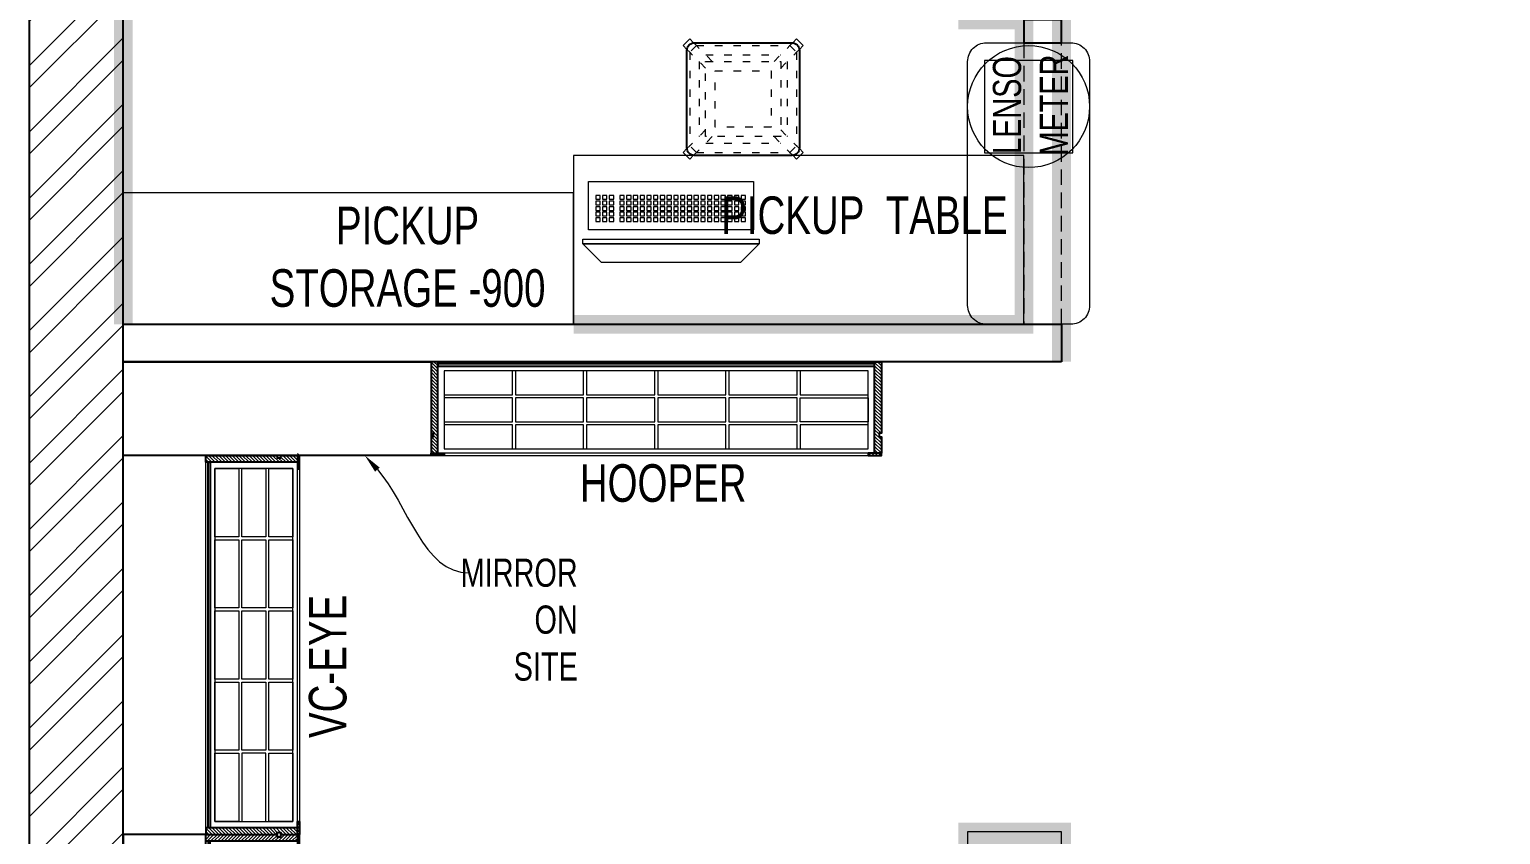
# Model space of a CAD drawing. Header units: feet. Extents: x 3067008 to 3074218, y -5466580 to -5451130.
# Drawn here: x 3067008 to 3070928, y -5458534 to -5456388 of the extents above; entities that cross this region are included whole.
import ezdxf
from ezdxf import colors
from ezdxf.entities.mleader import LeaderData, LeaderLine
from ezdxf.math import Vec2, Vec3

# ---------------------------------------------------------------- set-up
doc = ezdxf.new("R2010")
doc.units = ezdxf.units.FT
doc.header["$LTSCALE"] = 33
doc.header["$MEASUREMENT"] = 0
doc.linetypes.add('a_p6_plan_L18$0$HIDDEN', pattern=[0.375, 0.25, -0.125])
doc.linetypes.add('ACAD_ISO03W100', pattern=[30, 12, -18])
for name, color, linetype, lineweight in [('A-COL', 243, 'Continuous', 9), ('column hatch', 5, 'Continuous', 0), ('LENS-CURTAIN', 5, 'a_p6_plan_L18$0$HIDDEN', 9), ('LENS-DIM', 252, 'Continuous', 5), ('LENS-PARTITION', 21, 'Continuous', 25), ('LENS-TEXT', 31, 'Continuous', 5), ('LK-EQPMT', 3, 'Continuous', 18), ('LK-FF&E WALL', 1, 'Continuous', 9), ('LK-FLUTTED FINISH', 20, 'Continuous', 30), ('LK-IT', 3, 'Continuous', 18), ('LK-MIRROR', 133, 'Continuous', 13), ('LK-TILES FINISH', 251, 'Continuous', 5), ('LN-ELEVATION-1', 81, 'Continuous', 25), ('LN-ELEVATION-2', 103, 'Continuous', 20), ('LN-ELEVATION-3', 125, 'Continuous', 18), ('LN-ELEVATION-5', 167, 'Continuous', 5), ('LN-HATCH', 251, 'Continuous', 0), ('PLANO-TXT', 252, 'Continuous', 5)]:
    doc.layers.add(name, color=color, linetype=linetype, lineweight=lineweight)
doc.layers.add('A-WALL', color=1, linetype='Continuous')
doc.styles.add('LK TXT', font='GILC____.TTF', dxfattribs={"height": 100})
doc.styles.get("Standard").update_dxf_attribs({"font": 'GILC____.TTF'})
pattern_1 = [(45, (7858558.917, 3503823.203), (-4.4901280605, 4.4901280605), [])]
pattern_2 = [(45, (7858054.0837, 3504049.203), (-4.4901280605, 4.4901280605), [])]

# ---------------------------------------------------------------- blocks, each defined once
blk = doc.blocks.new('VC HD 1010')
at = {"layer": 'LN-HATCH', "ltscale": 0.5}
h = blk.add_hatch(dxfattribs=at)
h.set_pattern_fill('ANSI31', color=256, scale=2)
h.set_pattern_definition([(45, (3761554.586, 1795022.936), (-4.490128061, 4.490128061), [])])
h.paths.add_polyline_path([(-505.2, 24), (-505.2, -166), (-499.2, -166), (-499.2, -176), (-505.2, -176), (-505.2, -220), (-487.2, -220), (-487.2, 24)])
h = blk.add_hatch(dxfattribs=at)
h.set_pattern_fill('ANSI31', color=256, scale=2)
h.set_pattern_definition(pattern_1)
h.paths.add_polyline_path([(504.8, 24), (504.8, -166), (498.8, -166), (498.8, -176), (504.8, -176), (504.8, -220), (486.8, -220), (486.8, 24)])
h = blk.add_hatch(dxfattribs=at)
h.set_pattern_fill('ANSI31', color=256, scale=2)
h.set_pattern_definition([(45, (7858741.917, 3503823.203), (-4.4901280605, 4.4901280605), [])])
h.paths.add_polyline_path([(-470.2, -220), (-470.2, -226), (-505.2, -226), (-505.2, -220)])
h = blk.add_hatch(dxfattribs=at)
h.set_pattern_fill('ANSI31', color=256, scale=2)
h.set_pattern_definition(pattern_1)
h.paths.add_polyline_path([(476.8, -220), (476.8, -226), (511.8, -226), (511.8, -220)])
at = {"layer": 'LN-ELEVATION-1', "ltscale": 0.5}
for points in [[(-505.2, 24), (-505.2, -166), (-499.2, -166), (-499.2, -176), (-505.2, -176), (-505.2, -220), (-487.2, -220), (-487.2, 24)], [(486.8, 12), (-487.2, 12), (-487.2, 18), (486.8, 18)], [(504.8, 24), (504.8, -166), (498.8, -166), (498.8, -176), (504.8, -176), (504.8, -220), (486.8, -220), (486.8, 24)], [(-470.2, -220), (-470.2, -226), (-505.2, -226), (-505.2, -220)], [(469.8, -220), (469.8, -226), (504.8, -226), (504.8, -220)]]:
    blk.add_lwpolyline(points, close=True, dxfattribs=at)
at = {"layer": 'LN-ELEVATION-2', "ltscale": 0.5}
blk.add_lwpolyline([(470.2, 0), (-470.2, 0), (-470.2, -208), (470.2, -208)], close=True, dxfattribs=at)
at = {"layer": 'LN-ELEVATION-3', "ltscale": 0.5}
for p, q in [((-487.2, 24), (486.8, 24)), ((-470.2, -220), (469.8, -220)), ((469.8, -226), (-470.2, -226))]:
    blk.add_line(p, q, dxfattribs=at)
for points in [[(-470.2, 0), (-288.5, 0), (-288.5, -64), (-470.2, -64)], [(-280.5, 0), (-98.8, 0), (-98.8, -64), (-280.5, -64)], [(-90.8, 0), (90.8, 0), (90.8, -64), (-90.8, -64)], [(98.8, 0), (280.5, 0), (280.5, -64), (98.8, -64)], [(288.5, 0), (470.2, 0), (470.2, -64), (288.5, -64)], [(-470.2, -136), (-288.5, -136), (-288.5, -72), (-470.2, -72)], [(-280.5, -72), (-98.8, -72), (-98.8, -136), (-280.5, -136)], [(-90.8, -72), (90.8, -72), (90.8, -136), (-90.8, -136)], [(98.8, -72), (280.5, -72), (280.5, -136), (98.8, -136)], [(288.5, -72), (470.2, -72), (470.2, -136), (288.5, -136)], [(-470.2, -144), (-288.5, -144), (-288.5, -208), (-470.2, -208)], [(-280.5, -144), (-98.8, -144), (-98.8, -208), (-280.5, -208)], [(-90.8, -144), (90.8, -144), (90.8, -208), (-90.8, -208)], [(98.8, -144), (280.5, -144), (280.5, -208), (98.8, -208)], [(288.5, -144), (470.2, -144), (470.2, -208), (288.5, -208)]]:
    blk.add_lwpolyline(points, close=True, dxfattribs=at)
blk = doc.blocks.new('A$Ceb5d2849')
at = {"layer": 'column hatch'}
h = blk.add_hatch(color=8, dxfattribs=at)
h.dxf.hatch_style = 1
h.paths.add_polyline_path([(347, -3011.4), (97, -3011.4), (97, -3261.4), (347, -3261.4)])
h.paths.add_polyline_path([(347, -5484.4), (97, -5484.4), (97, -5734.4), (347, -5734.4)])
at = {"layer": 'LN-HATCH'}
h = blk.add_hatch(dxfattribs=at)
h.set_pattern_fill('ANSI32', color=256, scale=333, angle=180)
h.set_pattern_definition([(225, (-4855153.92, 5277309.77), (88.2999593, -88.2999593), []), (225, (-4855212.79, 5277309.77), (88.2999593, -88.2999593), [])])
edge = h.paths.add_edge_path()
edge.add_line((3912, -6821.4), (3912, -9854.4))
edge.add_line((3912, -9854.4), (4157, -9854.4))
edge.add_line((4157, -9854.4), (4157, -6769.4))
edge.add_line((4157, -6769.4), (3912, -6769.4))
edge = h.paths.add_edge_path()
edge.add_line((4157, -3694.4), (3912, -3694.4))
edge.add_line((3912, -3694.4), (3912, -6514.4))
edge.add_line((3912, -6514.4), (4157, -6514.4))
edge.add_line((4157, -6571.4), (4157, -3698.3))
h.paths.add_polyline_path([(4157, -474.4), (3907, -474.4), (3907, -3434.4), (4157, -3434.4)])
h.paths.add_polyline_path([(4157, 1955.6), (367, 1955.6), (367, 1705.6), (3907, 1705.6), (3907, -224.4), (4157, -224.4)])
edge = h.paths.add_edge_path()
edge.add_line((-2403, 2980.6), (-2153, 2980.6))
edge.add_line((-2183, 2980.6), (-2183, 4135.6))
edge.add_line((-2183, 4135.6), (-883, 4135.6))
edge.add_line((-883, 4135.6), (-883, 1705.6))
edge.add_line((-883, 1705.6), (132, 1705.6))
edge.add_line((132, 1705.6), (132, 1955.6))
edge.add_line((132, 1955.6), (-633, 1955.6))
edge.add_line((-633, 1955.6), (-633, 4385.6))
edge.add_line((-633, 4385.6), (-2403, 4385.6))
edge.add_line((-2403, 4385.6), (-2403, 2987.8))
edge = h.paths.add_edge_path()
edge.add_line((-2403, 2698.6), (-2403, -291.4))
edge.add_line((-2403, -259.4), (-2183, -259.4))
edge.add_line((-2183, -259.4), (-2183, 2695.6))
edge.add_line((-2183, 2695.6), (-2403, 2695.6))
h.paths.add_polyline_path([(-2153, -529.4), (-2403, -529.4), (-2403, -3449.4), (-2153, -3449.4)])
edge = h.paths.add_edge_path()
edge.add_line((-2403, -6548.4), (-2153, -6548.4))
edge.add_line((-2153, -6571.4), (-2153, -3699.4))
edge.add_line((-2153, -3699.4), (-2403, -3699.4))
edge.add_line((-2403, -3699.4), (-2403, -6571.4))
edge = h.paths.add_edge_path()
edge.add_line((-2403, -6791.4), (-2403, -9911.4))
edge.add_line((-2403, -9876.4), (-2153, -9876.4))
edge.add_line((-2153, -9876.4), (-2153, -6796.4))
edge.add_line((-2153, -6796.4), (-2403, -6796.4))
at = {"layer": 'A-COL'}
blk.add_lwpolyline([(347, -3011.4), (97, -3011.4), (97, -3261.4), (347, -3261.4)], close=True, dxfattribs=at)
at = {"layer": 'A-WALL'}
for p, q in [((-2403, -10131.4), (-2403, 4385.6)), ((-2153, -3449.4), (-2153, -529.4))]:
    blk.add_line(p, q, dxfattribs=at)
blk = doc.blocks.new('VC HD 1200')
at = {"layer": 'LN-HATCH', "ltscale": 0.5}
h = blk.add_hatch(dxfattribs=at)
h.set_pattern_fill('ANSI31', color=256, scale=2)
h.set_pattern_definition([(45, (3760859.753, 1795248.936), (-4.490128061, 4.490128061), [])])
h.paths.add_polyline_path([(-1200, 250), (-1200, 60), (-1194, 60), (-1194, 50), (-1200, 50), (-1200, 6), (-1182, 6), (-1182, 250)])
h = blk.add_hatch(dxfattribs=at)
h.set_pattern_fill('ANSI31', color=256, scale=2)
h.set_pattern_definition(pattern_2)
h.paths.add_polyline_path([(0, 250), (0, 60), (-6, 60), (-6, 50), (0, 50), (0, 6), (-18, 6), (-18, 250)])
h = blk.add_hatch(dxfattribs=at)
h.set_pattern_fill('ANSI31', color=256, scale=2)
h.set_pattern_definition([(45, (7858047.0837, 3504049.203), (-4.4901280605, 4.4901280605), [])])
h.paths.add_polyline_path([(-1165, 6), (-1165, 0), (-1200, 0), (-1200, 6)])
h = blk.add_hatch(dxfattribs=at)
h.set_pattern_fill('ANSI31', color=256, scale=2)
h.set_pattern_definition(pattern_2)
h.paths.add_polyline_path([(-28, 6), (-28, 0), (0, 0), (0, 6)])
at = {"layer": 'LN-ELEVATION-1', "ltscale": 0.5}
for points in [[(-1200, 250), (-1200, 60), (-1194, 60), (-1194, 50), (-1200, 50), (-1200, 6), (-1182, 6), (-1182, 250)], [(-18, 238), (-1182, 238), (-1182, 244), (-18, 244)], [(0, 250), (0, 60), (-6, 60), (-6, 50), (0, 50), (0, 6), (-18, 6), (-18, 250)], [(-1165, 6), (-1165, 0), (-1200, 0), (-1200, 6)], [(-35, 6), (-35, 0), (0, 0), (0, 6)]]:
    blk.add_lwpolyline(points, close=True, dxfattribs=at)
at = {"layer": 'LN-ELEVATION-3', "ltscale": 0.5}
for p, q in [((-1182, 250), (-18, 250)), ((-1165, 6), (-35, 6)), ((-35, 0), (-1165, 0))]:
    blk.add_line(p, q, dxfattribs=at)
for points in [[(-1165, 226), (-35, 226), (-35, 18), (-1165, 18)], [(-1165, 226), (-983.3, 226), (-983.3, 162), (-1165, 162)], [(-975.3, 226), (-793.7, 226), (-793.7, 162), (-975.3, 162)], [(-785.7, 226), (-604, 226), (-604, 162), (-785.7, 162)], [(-596, 226), (-414.3, 226), (-414.3, 162), (-596, 162)], [(-406.3, 226), (-224.7, 226), (-224.7, 162), (-406.3, 162)], [(-216.7, 226), (-35, 226), (-35, 162), (-216.7, 162)], [(-1165, 90), (-983.3, 90), (-983.3, 154), (-1165, 154)], [(-975.3, 154), (-793.7, 154), (-793.7, 90), (-975.3, 90)], [(-785.7, 154), (-604, 154), (-604, 90), (-785.7, 90)], [(-596, 154), (-414.3, 154), (-414.3, 90), (-596, 90)], [(-406.3, 154), (-224.7, 154), (-224.7, 90), (-406.3, 90)], [(-216.7, 154), (-35, 154), (-35, 90), (-216.7, 90)], [(-1165, 82), (-983.3, 82), (-983.3, 18), (-1165, 18)], [(-975.3, 82), (-793.7, 82), (-793.7, 18), (-975.3, 18)], [(-785.7, 82), (-604, 82), (-604, 18), (-785.7, 18)], [(-596, 82), (-414.3, 82), (-414.3, 18), (-596, 18)], [(-406.3, 82), (-224.7, 82), (-224.7, 18), (-406.3, 18)], [(-216.7, 82), (-35, 82), (-35, 18), (-216.7, 18)]]:
    blk.add_lwpolyline(points, close=True, dxfattribs=at)
blk = doc.blocks.new('CLENS 600 TYPE 6')
at = {"layer": 'LN-ELEVATION-1', "ltscale": 0.5}
blk.add_lwpolyline([(130, -225), (-130, -225, -0.414214), (-150, -205), (-150, 55, -0.414214), (-130, 75), (130, 75, -0.414214), (150, 55), (150, -205, -0.414214)], format="xyb", close=True, dxfattribs=at)
at = {"layer": 'LN-ELEVATION-3', "linetype": 'ACAD_ISO03W100', "ltscale": 0.05}
for p, q in [((-100, 7.3), (-142.4, 49.7)), ((-142.4, -199.7), (-142.4, 49.7)), ((-82.3, 25), (-124.7, 67.4)), ((124.7, 67.4), (-124.7, 67.4)), ((99.7, 42.4), (-99.7, 42.4)), ((82.3, 25), (124.7, 67.4)), ((100, 7.3), (142.4, 49.7)), ((142.4, -199.7), (142.4, 49.7)), ((-117.4, -174.7), (-117.4, 24.7)), ((117.4, -174.7), (117.4, 24.7)), ((-100, -157.3), (-142.4, -199.7)), ((-82.3, -175), (-124.7, -217.4)), ((99.7, -192.4), (-99.7, -192.4)), ((82.3, -175), (124.7, -217.4)), ((100, -157.3), (142.4, -199.7)), ((124.7, -217.4), (-124.7, -217.4))]:
    blk.add_line(p, q, dxfattribs=at)
for points in [[(-132.2, 74.9), (-124.7, 67.4), (-142.4, 49.7), (-149.9, 57.2)], [(132.2, 74.9), (124.7, 67.4), (142.4, 49.7), (149.9, 57.2)], [(-132.2, -224.9), (-124.7, -217.4), (-142.4, -199.7), (-149.9, -207.2)], [(132.2, -224.9), (124.7, -217.4), (142.4, -199.7), (149.9, -207.2)]]:
    blk.add_lwpolyline(points, dxfattribs=at)
for points in [[(100, -175), (-100, -175), (-100, 25), (100, 25)], [(75, -150), (-75, -150), (-75, 0), (75, 0)]]:
    blk.add_lwpolyline(points, close=True, dxfattribs=at)
at = {"layer": 'LN-ELEVATION-5', "ltscale": 0.5}
for points in [[(-149.9, 57.2), (-160.1, 67.4), (-142.4, 85.1), (-132.2, 74.9)], [(149.9, 57.2), (160.1, 67.4), (142.4, 85.1), (132.2, 74.9)], [(-149.9, -207.2), (-160.1, -217.4), (-142.4, -235.1), (-132.2, -224.9)], [(149.9, -207.2), (160.1, -217.4), (142.4, -235.1), (132.2, -224.9)]]:
    blk.add_lwpolyline(points, dxfattribs=at)
blk = doc.blocks.new('*U27')
at = {"layer": 'LK-EQPMT', "ltscale": 12}
blk.add_lwpolyline([(6, 4.9), (-6, 4.9), (-6, -4.9), (6, -4.9)], close=True, dxfattribs=at)
blk = doc.blocks.new('*U28')
at = {"color": 0, "linetype": 'ByBlock', "lineweight": -2}
for p in [(0, 0), (18, 0), (35.9, 0), (53.9, 0), (71.8, 0), (89.8, 0), (107.8, 0), (125.7, 0), (143.7, 0), (161.6, 0), (179.6, 0), (197.6, 0), (215.5, 0), (233.5, 0), (251.4, 0), (269.4, 0), (287.4, 0), (305.3, 0), (323.3, 0), (0, -14.7), (0, -29.5), (18, -14.7), (18, -29.5), (35.9, -14.7), (35.9, -29.5), (53.9, -14.7), (53.9, -29.5), (71.8, -14.7), (71.8, -29.5), (89.8, -14.7), (89.8, -29.5), (107.8, -14.7), (107.8, -29.5), (125.7, -14.7), (125.7, -29.5), (143.7, -14.7), (143.7, -29.5), (161.6, -14.7), (161.6, -29.5), (179.6, -14.7), (179.6, -29.5), (197.6, -14.7), (197.6, -29.5), (215.5, -14.7), (215.5, -29.5), (233.5, -14.7), (233.5, -29.5), (251.4, -14.7), (251.4, -29.5), (269.4, -14.7), (269.4, -29.5), (287.4, -14.7), (287.4, -29.5), (305.3, -14.7), (305.3, -29.5), (323.3, -14.7), (323.3, -29.5), (0, -44.2), (0, -59), (18, -44.2), (18, -59), (35.9, -44.2), (35.9, -59), (53.9, -44.2), (53.9, -59), (71.8, -44.2), (71.8, -59), (89.8, -44.2), (89.8, -59), (107.8, -44.2), (107.8, -59), (125.7, -44.2), (125.7, -59), (143.7, -44.2), (143.7, -59), (161.6, -44.2), (161.6, -59), (179.6, -44.2), (179.6, -59), (197.6, -44.2), (197.6, -59), (215.5, -44.2), (215.5, -59), (233.5, -44.2), (233.5, -59), (251.4, -44.2), (251.4, -59), (269.4, -44.2), (269.4, -59), (287.4, -44.2), (287.4, -59), (305.3, -44.2), (305.3, -59), (323.3, -44.2), (323.3, -59)]:
    blk.add_blockref('*U27', p, dxfattribs=at)
blk = doc.blocks.new('*U25')
at = {"layer": 'LK-EQPMT', "ltscale": 12}
blk.add_lwpolyline([(6, 4.9), (-6, 4.9), (-6, -4.9), (6, -4.9)], close=True, dxfattribs=at)
blk = doc.blocks.new('*U26')
at = {"color": 0, "linetype": 'ByBlock', "lineweight": -2}
for p in [(0, 0), (18, 0), (35.9, 0), (0, -14.7), (0, -29.5), (18, -14.7), (18, -29.5), (35.9, -14.7), (35.9, -29.5), (0, -44.2), (0, -59), (18, -44.2), (18, -59), (35.9, -44.2), (35.9, -59)]:
    blk.add_blockref('*U25', p, dxfattribs=at)
blk = doc.blocks.new('*U19')
at = {"ltscale": 12}
blk.add_lwpolyline([(8, 0), (8, 129.1), (448, 129.1), (448, 0)], close=True, dxfattribs=at)
for name, p in [('*U28', (35.2, 101.6)), ('*U26', (386.6, 101.6))]:
    blk.add_blockref(name, p)
blk = doc.blocks.new('Pickup table PC')
at = {"layer": 'LN-ELEVATION-2', "ltscale": 0.5}
for points in [[(470, 50), (0, 50), (0, 62), (470, 62)], [(420, 0), (50, 0), (0, 50), (470, 50)]]:
    blk.add_lwpolyline(points, close=True, dxfattribs=at)

msp = doc.modelspace()

# ---------------------------------------------------------------- linework, layer by layer
at = {"layer": 'LENS-CURTAIN', "ltscale": 5}
msp.add_lwpolyline([(3069758.3, -5457174), (3069758.3, -5456424), (3069658.3, -5456424), (3069658.3, -5457174)], close=True, dxfattribs=at)
at = {"layer": 'LENS-PARTITION'}
for points in [[(3069658.3, -5456424), (3069758.3, -5456424), (3069758.3, -5456363), (3069658.3, -5456363)], [(3069758.3, -5457274), (3067258.3, -5457274), (3067258.3, -5457174), (3069758.3, -5457174)], [(3067258.3, -5457274), (3068078.5, -5457274), (3068078.5, -5457524), (3067258.3, -5457524)], [(3067478.3, -5458552), (3067478.3, -5458534), (3067458.3, -5458534), (3067258.3, -5458534), (3067258.3, -5458965), (3067478.3, -5458965)]]:
    msp.add_lwpolyline(points, close=True, dxfattribs=at)
at = {"layer": 'LK-EQPMT'}
msp.add_lwpolyline([(3069788.3, -5456471.1), (3069553.3, -5456471.1), (3069553.3, -5456717.1), (3069788.3, -5456717.1)], close=True, dxfattribs=at)
at = {"layer": 'LK-FF&E WALL'}
msp.add_lwpolyline([(3069783.3, -5457174), (3069558.3, -5457174, -0.414214), (3069508.3, -5457124), (3069508.3, -5456474, -0.414214), (3069558.3, -5456424), (3069783.3, -5456424, -0.414214), (3069833.3, -5456474), (3069833.3, -5457124, -0.414214)], format="xyb", close=True, dxfattribs=at)
for points in [[(3068458.3, -5456724), (3068458.3, -5457174), (3069658.3, -5457174), (3069658.3, -5456724)], [(3067258.3, -5456824), (3067258.3, -5457174), (3068458.3, -5457174), (3068458.3, -5456824)]]:
    msp.add_lwpolyline(points, close=True, dxfattribs=at)
msp.add_circle((3069670.8, -5456594.1), 162.5, dxfattribs=at)
at = {"layer": 'LK-FLUTTED FINISH', "linetype": 'ACAD_ISO03W100', "ltscale": 0.05, "const_width": 50}
msp.add_lwpolyline([(3069758.3, -5457274), (3069758.3, -5455360), (3070878.3, -5455360), (3070878.3, -5455410), (3071698.3, -5455410), (3071698.3, -5457310)], dxfattribs=at)
at = {"layer": 'LK-MIRROR', "linetype": 'ACAD_ISO03W100', "ltscale": 0.05, "const_width": 50}
msp.add_lwpolyline([(3069508.3, -5458777), (3069758.3, -5458777), (3069758.3, -5458527), (3069508.3, -5458527)], close=True, dxfattribs=at)
at = {"layer": 'LK-TILES FINISH', "color": 212, "linetype": 'ACAD_ISO03W100', "ltscale": 0.05, "const_width": 50}
for points in [[(3068458.3, -5457174), (3069658.3, -5457174), (3069658.3, -5456363), (3069508.3, -5456363), (3069508.3, -5456113), (3069658.3, -5456113), (3069658.3, -5455360), (3068528.3, -5455360)], [(3067478.3, -5455775), (3067478.3, -5456045), (3067258.3, -5456045), (3067258.3, -5457174)]]:
    msp.add_lwpolyline(points, dxfattribs=at)

# ---------------------------------------------------------------- block references
at = {"layer": 'LENS-DIM', "color": 2}
msp.add_blockref('A$Ceb5d2849', (3069411.3, -5455515.5), dxfattribs=at)
at = {"layer": 'LK-FF&E WALL'}
for name, p, rotation in [('CLENS 600 TYPE 6', (3068910.1, -5456649), 179.9999999999999), ('VC HD 1010', (3067502.3, -5458028.8), 90.00000000000003)]:
    msp.add_blockref(name, p, dxfattribs=dict(at, rotation=rotation))
at = {"layer": 'LK-FF&E WALL', "xscale": -1}
msp.add_blockref('VC HD 1200', (3068078.5, -5457524), dxfattribs=at)
at = {"layer": 'LK-FF&E WALL', "xscale": -1, "rotation": 90}
msp.add_blockref('VC HD 1010', (3067502.3, -5459039.1), dxfattribs=at)
at = {"layer": 'LK-IT', "ltscale": 0.5, "rotation": 180}
msp.add_blockref('*U19', (3068945.9, -5456793.6), dxfattribs=at)
at = {"layer": 'LK-IT'}
msp.add_blockref('Pickup table PC', (3068482.9, -5457009.8), dxfattribs=at)

# ---------------------------------------------------------------- texts
at = {"layer": 'LENS-TEXT', "color": 0, "linetype": 'Continuous', "ltscale": 3, "insert": (3069675.6, -5456589.8), "char_height": 75, "attachment_point": 5, "rotation": 90, "style": 'LK TXT'}
msp.add_mtext_dynamic_manual_height_columns('LENSO\\PMETER', width=353.056, gutter_width=0.5, heights=[0], dxfattribs=at)
at = {"layer": 'LENS-TEXT', "color": 0, "linetype": 'Continuous', "ltscale": 3, "char_height": 100, "attachment_point": 5, "style": 'LK TXT'}
for s, width, insert in [('PICKUP  TABLE  ', 783.964, (3069233.2, -5456884.1)), ('PICKUP \\PSTORAGE -900', 1099.487, (3068015.9, -5456994.9))]:
    msp.add_mtext_dynamic_manual_height_columns(s, width=width, gutter_width=1, heights=[0], dxfattribs=dict(at, insert=insert))
at = {"layer": 'PLANO-TXT', "linetype": 'Continuous', "ltscale": 3, "insert": (3068697, -5457597.9), "char_height": 100, "width": 244.677, "attachment_point": 5, "style": 'LK TXT'}
msp.add_mtext('HOOPER', dxfattribs=at)
at = {"layer": 'PLANO-TXT', "linetype": 'Continuous', "ltscale": 3, "insert": (3067803.7, -5458085.9), "char_height": 100, "width": 244.677, "attachment_point": 5, "rotation": 90, "style": 'LK TXT'}
msp.add_mtext('VC-EYE', dxfattribs=at)

# ---------------------------------------------------------------- leaders
at = {"layer": 'LENS-TEXT', "color": 0, "linetype": 'Continuous', "ltscale": 3}
ml = msp.add_multileader_mtext('Standard', dxfattribs=at)
ml.set_content('\\pxqr,t3;{\\C0;MIRROR ON SITE}', color=1)
ml.set_leader_properties(color=256, linetype='ByLayer', lineweight=-1)
ml.build(insert=Vec2(0, 0))
ml.multileader.update_dxf_attribs({"leader_type": 2, "dogleg_length": 0.36, "arrow_head_size": 50})
ctx = ml.context
ctx.base_point, ctx.char_height, ctx.arrow_head_size, ctx.landing_gap_size, ctx.plane_origin, ctx.plane_x_axis, ctx.plane_y_axis = Vec3(3068179.5, -5457836.8), 75, 50, 0.09, Vec3(3073469.1, -5456243), Vec3(0.999999, 0.001097), Vec3(-0.001097, 0.999999)
notes = []
notes.append((ctx, [(1, (1, 1, 0), (3068179.2, -5457836.8), (0.999999, 0.001097), 0.36, [(1, [(3067902.2, -5457524)], 0, [])])]))
ctx.mtext.insert, ctx.mtext.text_direction, ctx.mtext.rotation, ctx.mtext.width, ctx.mtext.flow_direction = Vec3(3068179.6, -5457798.8), Vec3(0.999999, 0.001097), 0.001097, 289.544, 5
for ctx, leaders in notes:
    for number, flags, end, landing, length, lines in leaders:
        leader = LeaderData()
        leader.index, (leader.has_last_leader_line, leader.has_dogleg_vector, leader.attachment_direction) = number, flags
        leader.last_leader_point, leader.dogleg_vector, leader.dogleg_length = Vec3(end), Vec3(landing), length
        for number, points, colour, breaks in lines:
            line = LeaderLine()
            line.index, line.vertices, line.color, line.breaks = number, Vec3.list(points), colors.encode_raw_color(colour), breaks
            leader.lines.append(line)
        ctx.leaders.append(leader)

doc.saveas('drawing.dxf')
